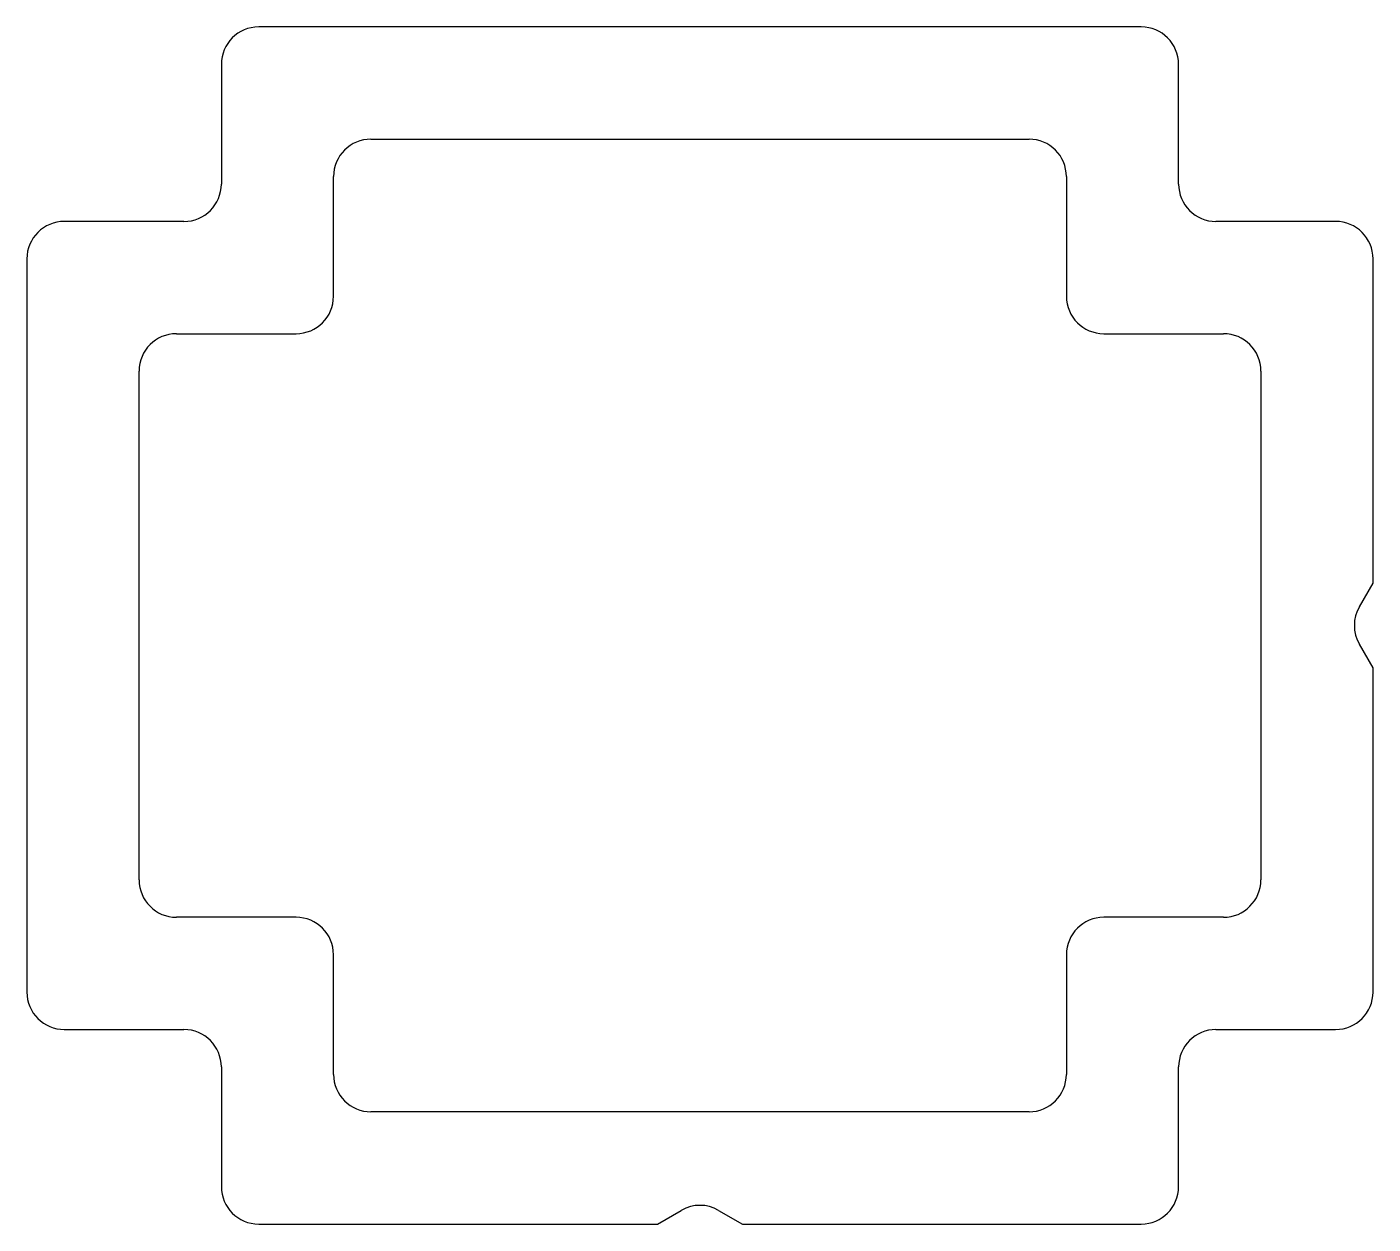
# Model space of a CAD drawing. Extents: x 1706.4 to 1724.4, y 2179.7 to 2195.7.
import ezdxf

# ---------------------------------------------------------------- set-up
doc = ezdxf.new("R2010")
doc.units = 0
doc.layers.get('0').update_dxf_attribs({"linetype": 'CONTINUOUS'})

msp = doc.modelspace()

# ---------------------------------------------------------------- linework, layer by layer
for p, q in [((1721.314, 2195.697), (1709.514, 2195.697)), ((1709.014, 2195.197), (1709.014, 2193.597)), ((1721.814, 2193.597), (1721.814, 2195.197)), ((1711.014, 2194.197), (1719.814, 2194.197)), ((1710.514, 2192.097), (1710.514, 2193.697)), ((1720.314, 2193.697), (1720.314, 2192.097)), ((1708.514, 2193.097), (1706.914, 2193.097)), ((1723.914, 2193.097), (1722.314, 2193.097)), ((1706.414, 2192.597), (1706.414, 2182.797)), ((1724.414, 2188.264), (1724.414, 2192.597)), ((1708.414, 2191.597), (1710.014, 2191.597)), ((1720.814, 2191.597), (1722.414, 2191.597)), ((1707.914, 2184.297), (1707.914, 2191.097)), ((1722.914, 2191.097), (1722.914, 2184.297)), ((1724.231, 2187.947), (1724.414, 2188.264)), ((1724.414, 2187.13), (1724.231, 2187.447)), ((1724.414, 2182.797), (1724.414, 2187.13)), ((1710.014, 2183.797), (1708.414, 2183.797)), ((1722.414, 2183.797), (1720.814, 2183.797)), ((1710.514, 2181.697), (1710.514, 2183.297)), ((1720.314, 2183.297), (1720.314, 2181.697)), ((1706.914, 2182.297), (1708.514, 2182.297)), ((1722.314, 2182.297), (1723.914, 2182.297)), ((1709.014, 2181.797), (1709.014, 2180.197)), ((1721.814, 2180.197), (1721.814, 2181.797)), ((1719.814, 2181.197), (1711.014, 2181.197)), ((1714.847, 2179.697), (1715.164, 2179.88)), ((1715.664, 2179.88), (1715.981, 2179.697)), ((1709.514, 2179.697), (1714.847, 2179.697)), ((1715.981, 2179.697), (1721.314, 2179.697))]:
    msp.add_line(p, q)
for centre, start, end in [((1709.514, 2195.197), 90, 180), ((1721.314, 2195.197), 0, 90), ((1711.014, 2193.697), 90, 180), ((1719.814, 2193.697), 0, 90), ((1708.514, 2193.597), 270, 0), ((1722.314, 2193.597), 180, 270), ((1706.914, 2192.597), 90, 180), ((1723.914, 2192.597), 0, 90), ((1710.014, 2192.097), 270, 0), ((1720.814, 2192.097), 180, 270), ((1708.414, 2191.097), 90, 180), ((1722.414, 2191.097), 0, 90), ((1724.664, 2187.697), 150, 210), ((1708.414, 2184.297), 180, 270), ((1722.414, 2184.297), 270, 0), ((1710.014, 2183.297), 0, 90), ((1720.814, 2183.297), 90, 180), ((1706.914, 2182.797), 180, 270), ((1723.914, 2182.797), 270, 0), ((1708.514, 2181.797), 0, 90), ((1722.314, 2181.797), 90, 180), ((1711.014, 2181.697), 180, 270), ((1719.814, 2181.697), 270, 0), ((1709.514, 2180.197), 180, 270), ((1721.314, 2180.197), 270, 360), ((1715.414, 2179.447), 60, 120)]:
    msp.add_arc(centre, 0.5, start, end)

doc.saveas('drawing.dxf')
